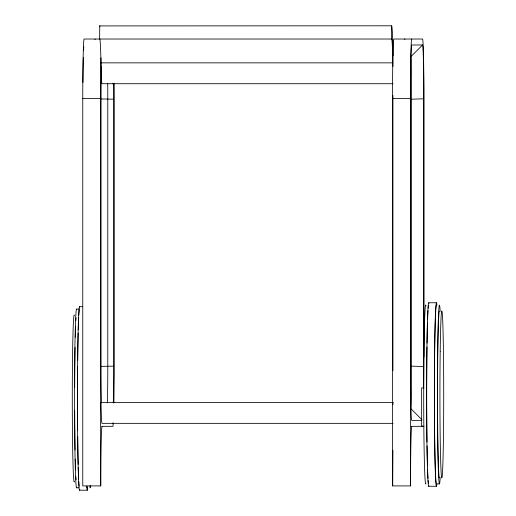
<?xml version="1.0" encoding="UTF-8"?>
<svg xmlns="http://www.w3.org/2000/svg" width="516" height="516" viewBox="0 0 516 516"><rect width="100%" height="100%" fill="white"/><g stroke="black" fill="none" stroke-linecap="round" stroke-linejoin="round"><path stroke-width="0.77" d="M113.681 83.386A41.673 0.948 90 0 1 113.739 93.17L113.739 372.178A41.673 0.948 90 0 1 113.275 402.828M392.934 95.428L392.928 366.741A41.712 0.948 90 0 0 392.934 370.636M423.681 387.258A53.612 1.219 -90 0 0 423.765 373.739L423.765 91.609A53.612 1.219 90 0 0 422.72 45.453L422.552 44.982L410.633 56.895L410.768 57.295A41.673 0.948 -90 0 1 411.581 93.17L411.581 372.178A41.673 0.948 -90 0 1 410.768 408.053L410.633 408.446L421.985 419.798M112.785 83.715L112.952 83.218M112.811 423.346L112.978 422.856M393.063 83.715L101.975 83.715L101.807 83.218A56.599 1.284 90 0 1 101.065 67.125L100.981 62.855A75.91 1.722 -90 0 0 99.627 39.023L99.756 25.8A89.029 2.019 90 0 1 99.904 26.142M99.62 25.916L391.65 25.8A89.029 2.019 90 0 1 392.979 49.323L393.121 55.87M100.801 366.386L113.746 366.154M411.594 99.195L423.778 98.801M392.94 66.416L392.87 62.855A75.91 1.722 -90 0 0 391.515 39.023L84.114 39.023A59.585 1.355 90 0 0 82.76 98.608L82.76 485.911L100.833 485.911L100.833 479.951A53.625 1.219 -90 0 1 102.052 426.326M422.552 44.982L411.749 44.982L411.587 45.453A53.612 1.219 -90 0 0 410.536 91.609L410.536 373.739A53.651 1.219 -90 0 0 411.587 419.934L411.729 420.366L421.778 420.366M100.981 62.855L392.87 62.855M82.76 98.608L100.633 98.608A59.585 1.355 90 0 1 101.001 57.876M411.813 426.326A53.625 1.219 -90 0 0 410.594 479.951L410.594 485.911L392.521 485.911L392.521 98.608L410.394 98.608A59.585 1.355 90 0 1 411.742 39.023M113.746 99.195L100.801 98.956M428.744 302.763L436.484 302.763M79.516 306.697L82.612 306.697M76.536 309.084L79.516 309.084M424.029 387.89L421.643 387.89L421.643 426.326M393.282 402.486L101.001 402.486L101.091 406.763A56.599 1.284 90 0 0 101.826 422.856L102 423.346L393.082 423.346M101.923 426.326L112.798 426.326A59.585 1.355 90 0 0 113.236 423.159M411.684 426.326L424.029 426.326M436.42 483.879L439.4 483.879M428.673 486.265L436.42 486.265M76.6 487.813L78.832 487.813M79.58 490.2L87.327 490.2M411.594 366.154L423.778 366.541M392.895 402.486L392.934 404.628M423.913 357.078L423.913 98.608A59.585 1.355 90 0 0 422.559 39.023L393.876 39.023A59.585 1.355 90 0 0 392.521 98.608M410.394 98.608L410.394 485.911M392.728 485.911L392.889 453.138A53.625 1.219 -90 0 1 392.928 450.158M391.509 25.916L391.509 39.023M100.633 98.608L100.633 485.911M436.852 484.563A91.764 2.083 90 0 1 434.369 393.057A91.764 2.083 90 0 1 436.917 305.072M428.893 485.917A91.764 2.083 90 0 1 426.629 393.057A91.764 2.083 90 0 1 428.957 303.421M428.467 483.24A89.378 2.025 90 0 1 428.151 480.467M428.009 478.442A89.378 2.025 90 0 1 427.59 469.063M427.493 465.98A89.378 2.025 90 0 1 427.048 445.895M426.99 441.999A89.378 2.025 90 0 1 426.99 347.01M427.048 343.108A89.378 2.025 90 0 1 427.5 322.752M427.596 319.881A89.378 2.025 90 0 1 428.016 310.574M428.183 308.22A89.378 2.025 90 0 1 428.532 305.491M436.633 483.537A89.378 2.025 -90 0 1 434.427 393.095A89.378 2.025 -90 0 1 436.697 305.788M425.913 483.537A89.378 2.025 -90 0 1 423.7 393.095A89.378 2.025 -90 0 1 425.977 305.788M440.18 477.623A89.378 2.025 -90 0 1 437.407 394.734A89.378 2.025 -90 0 1 440.167 311.251M439.6 477.597A83.411 1.89 90 0 1 437.542 397.559A83.411 1.89 90 0 1 439.464 311.116M114.107 83.186A59.585 1.355 90 0 1 114.152 98.608L114.152 366.741A59.585 1.355 90 0 1 113.875 403.009M107.315 402.828A41.673 0.948 -90 0 0 107.779 372.178L107.779 93.17A41.673 0.948 90 0 0 107.721 83.386M101.388 66.222A41.673 0.948 90 0 0 101.046 93.17L101.039 366.741A41.712 0.948 90 0 0 101.51 402.861M94.931 39.023A59.585 1.355 90 0 1 95.105 39.532M82.953 82.489A53.612 1.219 90 0 1 83.334 57.534M83.579 50.523A53.612 1.219 90 0 1 83.798 46.821M79.799 489.542A91.764 2.083 -90 0 1 77.465 399.906A91.764 2.083 -90 0 1 79.728 307.046M87.759 487.891A91.764 2.083 -90 0 1 86.682 486.162M79.154 486.156A89.378 2.025 -90 0 1 78.8 481.551M78.684 479.39A89.378 2.025 -90 0 1 78.251 467.322M78.18 464.426A89.378 2.025 -90 0 1 77.716 436.865M77.652 430.608A89.378 2.025 -90 0 1 77.652 366.553M77.716 360.291A89.378 2.025 -90 0 1 78.168 332.988M78.245 329.892A89.378 2.025 -90 0 1 78.69 317.385M78.813 315.179A89.378 2.025 -90 0 1 79.232 310.148M87.533 487.175A89.378 2.025 90 0 1 86.901 486.156M90.719 485.562A89.378 2.025 90 0 1 89.881 486.156M76.813 487.175A89.378 2.025 90 0 1 74.543 399.868A89.378 2.025 90 0 1 76.749 309.426M76.142 479.693A83.411 1.89 -90 0 1 75.916 476.784M75.594 469.876A83.411 1.89 -90 0 1 75.272 459.111M75.084 450.081A83.411 1.89 -90 0 1 74.697 410.839M74.691 387.103A83.411 1.89 -90 0 1 75.072 347.378M75.278 337.354A83.411 1.89 -90 0 1 75.594 326.886M75.878 320.739A83.411 1.89 -90 0 1 76.084 317.843M74.414 481.254A83.411 1.89 90 0 1 72.292 399.771A83.411 1.89 90 0 1 74.356 315.366M404.686 39.023A59.585 1.355 90 0 1 404.867 39.532M422.733 425.816A59.585 1.355 -90 0 1 422.559 426.326M440.193 351.667A83.411 1.89 90 0 0 441.786 477.913A83.411 1.89 90 0 0 443.47 353.963A83.411 1.89 90 0 0 440.193 351.667"/></g></svg>
